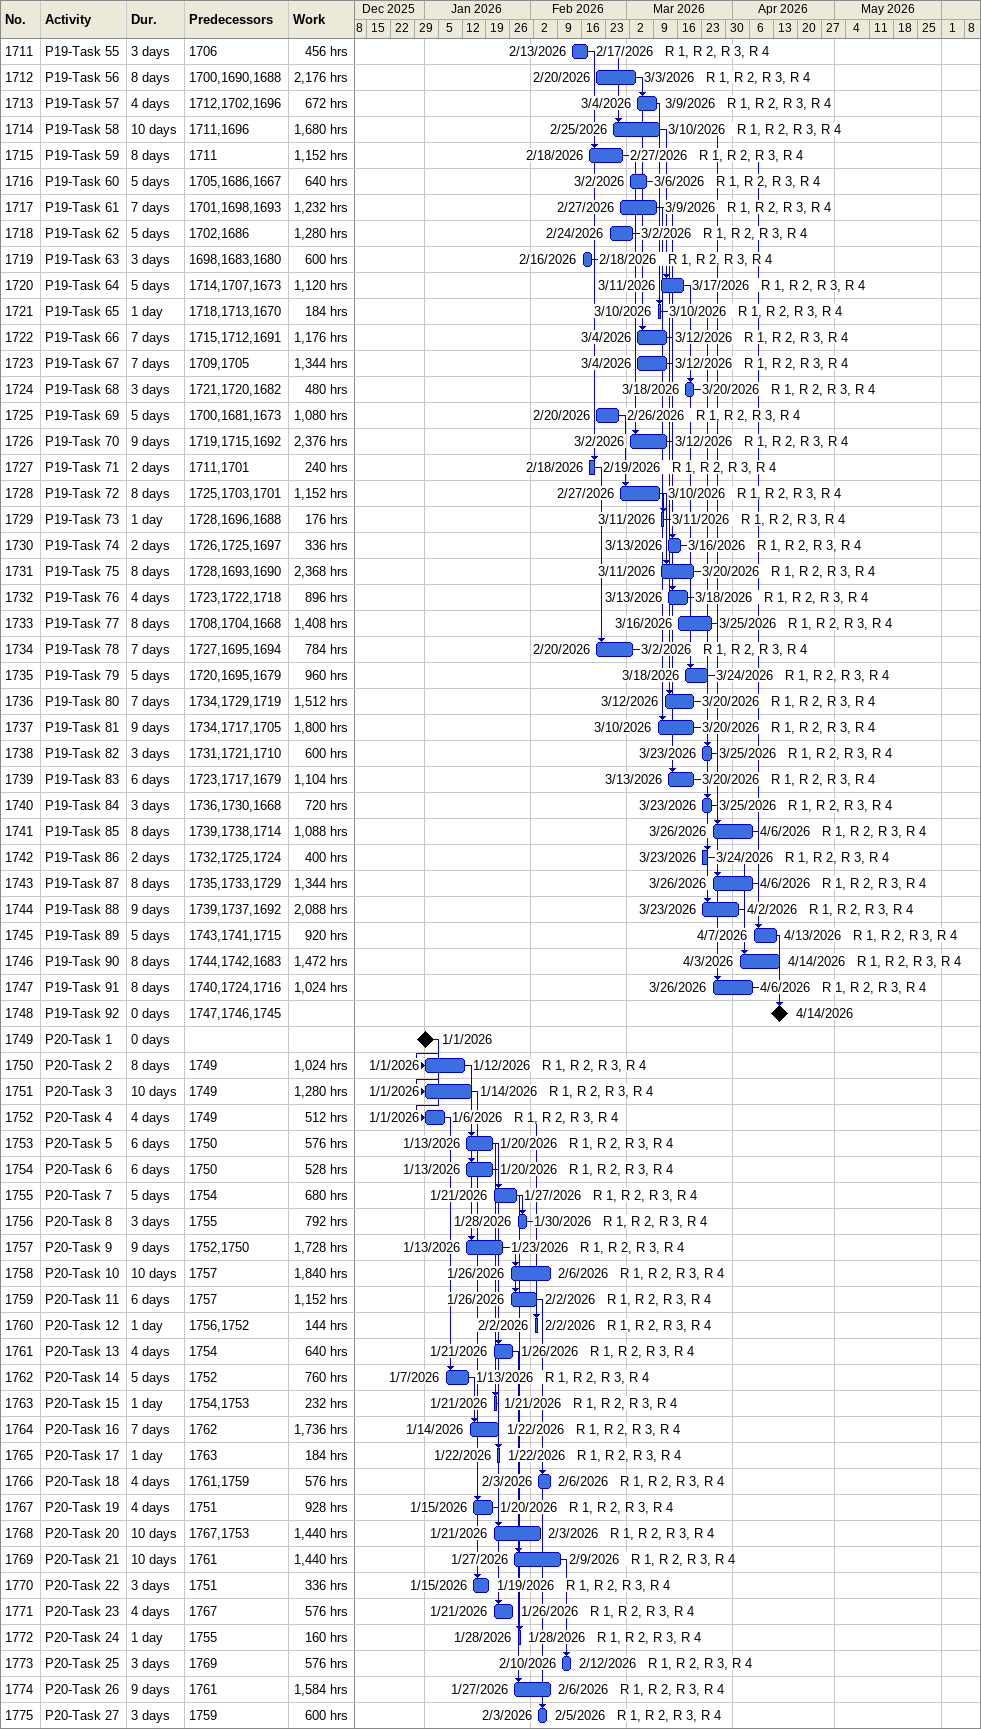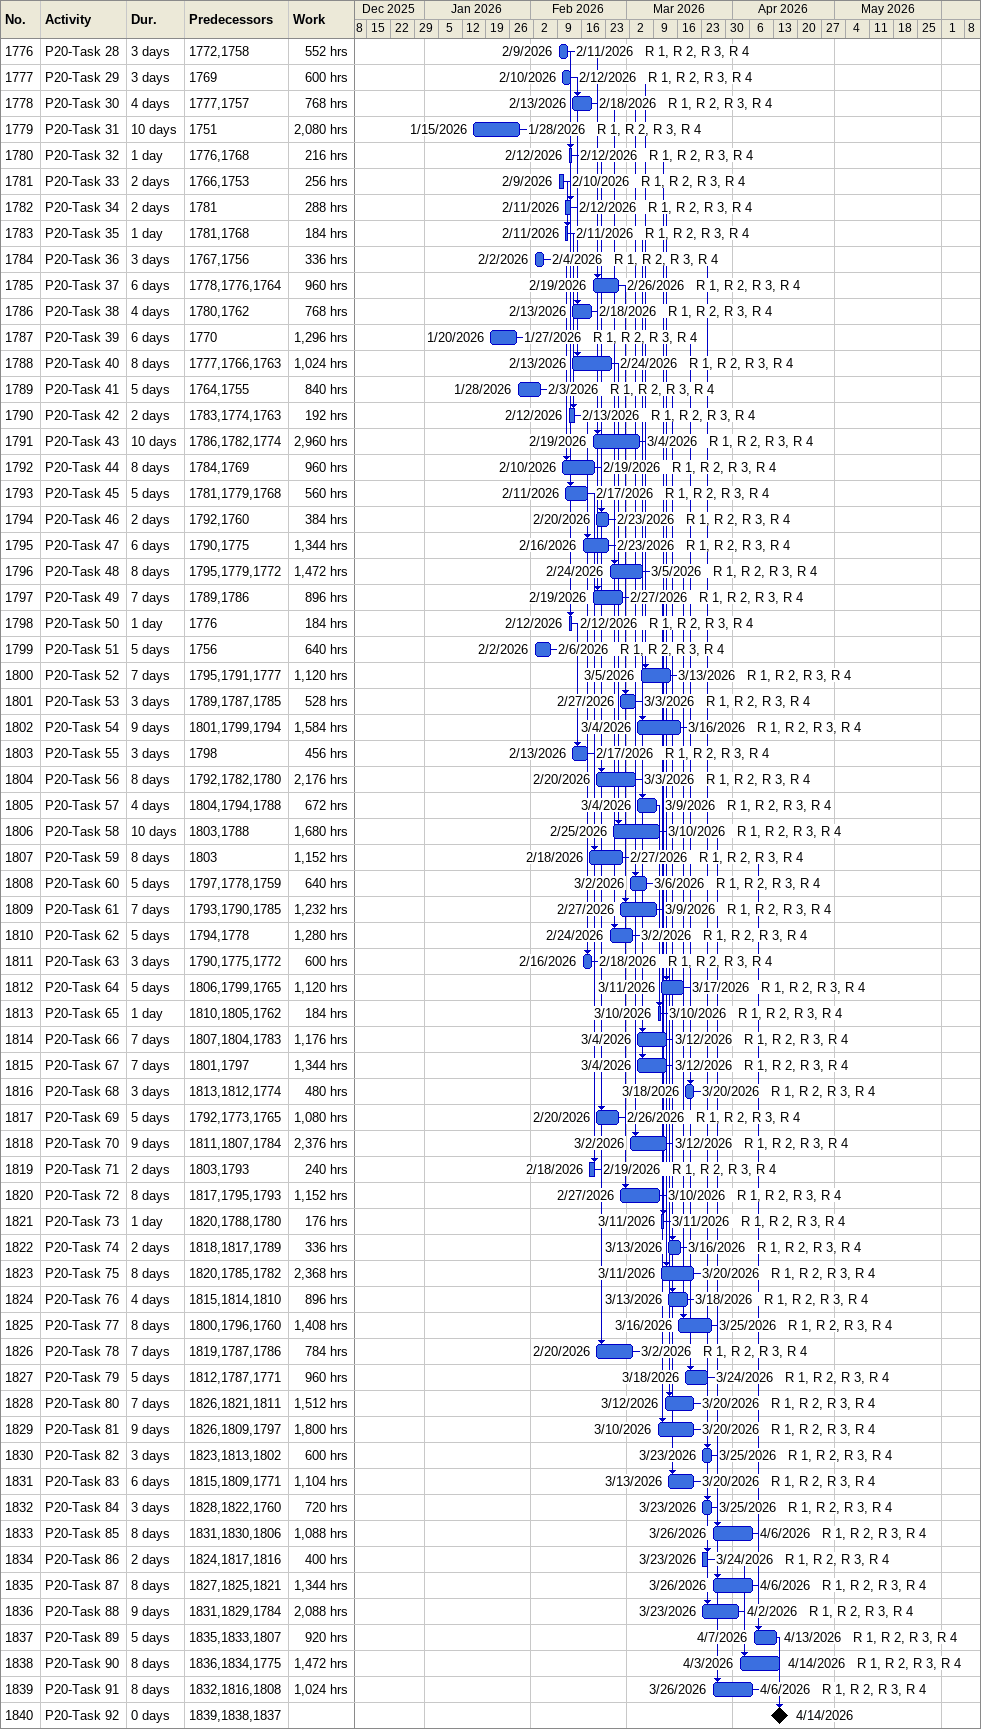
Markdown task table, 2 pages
| ID | Task | Duration | Start | Finish | Predecessors | Resources | Work (h) |
|---|---|---|---|---|---|---|---|
| 1711 | P19-Task 55 | 3d | 2026-02-13 | 2026-02-17 | 1706 | R 1, R 2, R 3, R 4 | 456 |
| 1712 | P19-Task 56 | 8d | 2026-02-20 | 2026-03-03 | 1700, 1690, 1688 | R 1, R 2, R 3, R 4 | 2176 |
| 1713 | P19-Task 57 | 4d | 2026-03-04 | 2026-03-09 | 1712, 1702, 1696 | R 1, R 2, R 3, R 4 | 672 |
| 1714 | P19-Task 58 | 10d | 2026-02-25 | 2026-03-10 | 1711, 1696 | R 1, R 2, R 3, R 4 | 1680 |
| 1715 | P19-Task 59 | 8d | 2026-02-18 | 2026-02-27 | 1711 | R 1, R 2, R 3, R 4 | 1152 |
| 1716 | P19-Task 60 | 5d | 2026-03-02 | 2026-03-06 | 1705, 1686, 1667 | R 1, R 2, R 3, R 4 | 640 |
| 1717 | P19-Task 61 | 7d | 2026-02-27 | 2026-03-09 | 1701, 1698, 1693 | R 1, R 2, R 3, R 4 | 1232 |
| 1718 | P19-Task 62 | 5d | 2026-02-24 | 2026-03-02 | 1702, 1686 | R 1, R 2, R 3, R 4 | 1280 |
| 1719 | P19-Task 63 | 3d | 2026-02-16 | 2026-02-18 | 1698, 1683, 1680 | R 1, R 2, R 3, R 4 | 600 |
| 1720 | P19-Task 64 | 5d | 2026-03-11 | 2026-03-17 | 1714, 1707, 1673 | R 1, R 2, R 3, R 4 | 1120 |
| 1721 | P19-Task 65 | 1d | 2026-03-10 | 2026-03-10 | 1718, 1713, 1670 | R 1, R 2, R 3, R 4 | 184 |
| 1722 | P19-Task 66 | 7d | 2026-03-04 | 2026-03-12 | 1715, 1712, 1691 | R 1, R 2, R 3, R 4 | 1176 |
| 1723 | P19-Task 67 | 7d | 2026-03-04 | 2026-03-12 | 1709, 1705 | R 1, R 2, R 3, R 4 | 1344 |
| 1724 | P19-Task 68 | 3d | 2026-03-18 | 2026-03-20 | 1721, 1720, 1682 | R 1, R 2, R 3, R 4 | 480 |
| 1725 | P19-Task 69 | 5d | 2026-02-20 | 2026-02-26 | 1700, 1681, 1673 | R 1, R 2, R 3, R 4 | 1080 |
| 1726 | P19-Task 70 | 9d | 2026-03-02 | 2026-03-12 | 1719, 1715, 1692 | R 1, R 2, R 3, R 4 | 2376 |
| 1727 | P19-Task 71 | 2d | 2026-02-18 | 2026-02-19 | 1711, 1701 | R 1, R 2, R 3, R 4 | 240 |
| 1728 | P19-Task 72 | 8d | 2026-02-27 | 2026-03-10 | 1725, 1703, 1701 | R 1, R 2, R 3, R 4 | 1152 |
| 1729 | P19-Task 73 | 1d | 2026-03-11 | 2026-03-11 | 1728, 1696, 1688 | R 1, R 2, R 3, R 4 | 176 |
| 1730 | P19-Task 74 | 2d | 2026-03-13 | 2026-03-16 | 1726, 1725, 1697 | R 1, R 2, R 3, R 4 | 336 |
| 1731 | P19-Task 75 | 8d | 2026-03-11 | 2026-03-20 | 1728, 1693, 1690 | R 1, R 2, R 3, R 4 | 2368 |
| 1732 | P19-Task 76 | 4d | 2026-03-13 | 2026-03-18 | 1723, 1722, 1718 | R 1, R 2, R 3, R 4 | 896 |
| 1733 | P19-Task 77 | 8d | 2026-03-16 | 2026-03-25 | 1708, 1704, 1668 | R 1, R 2, R 3, R 4 | 1408 |
| 1734 | P19-Task 78 | 7d | 2026-02-20 | 2026-03-02 | 1727, 1695, 1694 | R 1, R 2, R 3, R 4 | 784 |
| 1735 | P19-Task 79 | 5d | 2026-03-18 | 2026-03-24 | 1720, 1695, 1679 | R 1, R 2, R 3, R 4 | 960 |
| 1736 | P19-Task 80 | 7d | 2026-03-12 | 2026-03-20 | 1734, 1729, 1719 | R 1, R 2, R 3, R 4 | 1512 |
| 1737 | P19-Task 81 | 9d | 2026-03-10 | 2026-03-20 | 1734, 1717, 1705 | R 1, R 2, R 3, R 4 | 1800 |
| 1738 | P19-Task 82 | 3d | 2026-03-23 | 2026-03-25 | 1731, 1721, 1710 | R 1, R 2, R 3, R 4 | 600 |
| 1739 | P19-Task 83 | 6d | 2026-03-13 | 2026-03-20 | 1723, 1717, 1679 | R 1, R 2, R 3, R 4 | 1104 |
| 1740 | P19-Task 84 | 3d | 2026-03-23 | 2026-03-25 | 1736, 1730, 1668 | R 1, R 2, R 3, R 4 | 720 |
| 1741 | P19-Task 85 | 8d | 2026-03-26 | 2026-04-06 | 1739, 1738, 1714 | R 1, R 2, R 3, R 4 | 1088 |
| 1742 | P19-Task 86 | 2d | 2026-03-23 | 2026-03-24 | 1732, 1725, 1724 | R 1, R 2, R 3, R 4 | 400 |
| 1743 | P19-Task 87 | 8d | 2026-03-26 | 2026-04-06 | 1735, 1733, 1729 | R 1, R 2, R 3, R 4 | 1344 |
| 1744 | P19-Task 88 | 9d | 2026-03-23 | 2026-04-02 | 1739, 1737, 1692 | R 1, R 2, R 3, R 4 | 2088 |
| 1745 | P19-Task 89 | 5d | 2026-04-07 | 2026-04-13 | 1743, 1741, 1715 | R 1, R 2, R 3, R 4 | 920 |
| 1746 | P19-Task 90 | 8d | 2026-04-03 | 2026-04-14 | 1744, 1742, 1683 | R 1, R 2, R 3, R 4 | 1472 |
| 1747 | P19-Task 91 | 8d | 2026-03-26 | 2026-04-06 | 1740, 1724, 1716 | R 1, R 2, R 3, R 4 | 1024 |
| 1748 | P19-Task 92 | 0d | 2026-04-14 | 2026-04-14 | 1747, 1746, 1745 |  |  |
| 1749 | P20-Task 1 | 0d | 2026-01-01 | 2026-01-01 |  |  |  |
| 1750 | P20-Task 2 | 8d | 2026-01-01 | 2026-01-12 | 1749 | R 1, R 2, R 3, R 4 | 1024 |
| 1751 | P20-Task 3 | 10d | 2026-01-01 | 2026-01-14 | 1749 | R 1, R 2, R 3, R 4 | 1280 |
| 1752 | P20-Task 4 | 4d | 2026-01-01 | 2026-01-06 | 1749 | R 1, R 2, R 3, R 4 | 512 |
| 1753 | P20-Task 5 | 6d | 2026-01-13 | 2026-01-20 | 1750 | R 1, R 2, R 3, R 4 | 576 |
| 1754 | P20-Task 6 | 6d | 2026-01-13 | 2026-01-20 | 1750 | R 1, R 2, R 3, R 4 | 528 |
| 1755 | P20-Task 7 | 5d | 2026-01-21 | 2026-01-27 | 1754 | R 1, R 2, R 3, R 4 | 680 |
| 1756 | P20-Task 8 | 3d | 2026-01-28 | 2026-01-30 | 1755 | R 1, R 2, R 3, R 4 | 792 |
| 1757 | P20-Task 9 | 9d | 2026-01-13 | 2026-01-23 | 1752, 1750 | R 1, R 2, R 3, R 4 | 1728 |
| 1758 | P20-Task 10 | 10d | 2026-01-26 | 2026-02-06 | 1757 | R 1, R 2, R 3, R 4 | 1840 |
| 1759 | P20-Task 11 | 6d | 2026-01-26 | 2026-02-02 | 1757 | R 1, R 2, R 3, R 4 | 1152 |
| 1760 | P20-Task 12 | 1d | 2026-02-02 | 2026-02-02 | 1756, 1752 | R 1, R 2, R 3, R 4 | 144 |
| 1761 | P20-Task 13 | 4d | 2026-01-21 | 2026-01-26 | 1754 | R 1, R 2, R 3, R 4 | 640 |
| 1762 | P20-Task 14 | 5d | 2026-01-07 | 2026-01-13 | 1752 | R 1, R 2, R 3, R 4 | 760 |
| 1763 | P20-Task 15 | 1d | 2026-01-21 | 2026-01-21 | 1754, 1753 | R 1, R 2, R 3, R 4 | 232 |
| 1764 | P20-Task 16 | 7d | 2026-01-14 | 2026-01-22 | 1762 | R 1, R 2, R 3, R 4 | 1736 |
| 1765 | P20-Task 17 | 1d | 2026-01-22 | 2026-01-22 | 1763 | R 1, R 2, R 3, R 4 | 184 |
| 1766 | P20-Task 18 | 4d | 2026-02-03 | 2026-02-06 | 1761, 1759 | R 1, R 2, R 3, R 4 | 576 |
| 1767 | P20-Task 19 | 4d | 2026-01-15 | 2026-01-20 | 1751 | R 1, R 2, R 3, R 4 | 928 |
| 1768 | P20-Task 20 | 10d | 2026-01-21 | 2026-02-03 | 1767, 1753 | R 1, R 2, R 3, R 4 | 1440 |
| 1769 | P20-Task 21 | 10d | 2026-01-27 | 2026-02-09 | 1761 | R 1, R 2, R 3, R 4 | 1440 |
| 1770 | P20-Task 22 | 3d | 2026-01-15 | 2026-01-19 | 1751 | R 1, R 2, R 3, R 4 | 336 |
| 1771 | P20-Task 23 | 4d | 2026-01-21 | 2026-01-26 | 1767 | R 1, R 2, R 3, R 4 | 576 |
| 1772 | P20-Task 24 | 1d | 2026-01-28 | 2026-01-28 | 1755 | R 1, R 2, R 3, R 4 | 160 |
| 1773 | P20-Task 25 | 3d | 2026-02-10 | 2026-02-12 | 1769 | R 1, R 2, R 3, R 4 | 576 |
| 1774 | P20-Task 26 | 9d | 2026-01-27 | 2026-02-06 | 1761 | R 1, R 2, R 3, R 4 | 1584 |
| 1775 | P20-Task 27 | 3d | 2026-02-03 | 2026-02-05 | 1759 | R 1, R 2, R 3, R 4 | 600 |
| 1776 | P20-Task 28 | 3d | 2026-02-09 | 2026-02-11 | 1772, 1758 | R 1, R 2, R 3, R 4 | 552 |
| 1777 | P20-Task 29 | 3d | 2026-02-10 | 2026-02-12 | 1769 | R 1, R 2, R 3, R 4 | 600 |
| 1778 | P20-Task 30 | 4d | 2026-02-13 | 2026-02-18 | 1777, 1757 | R 1, R 2, R 3, R 4 | 768 |
| 1779 | P20-Task 31 | 10d | 2026-01-15 | 2026-01-28 | 1751 | R 1, R 2, R 3, R 4 | 2080 |
| 1780 | P20-Task 32 | 1d | 2026-02-12 | 2026-02-12 | 1776, 1768 | R 1, R 2, R 3, R 4 | 216 |
| 1781 | P20-Task 33 | 2d | 2026-02-09 | 2026-02-10 | 1766, 1753 | R 1, R 2, R 3, R 4 | 256 |
| 1782 | P20-Task 34 | 2d | 2026-02-11 | 2026-02-12 | 1781 | R 1, R 2, R 3, R 4 | 288 |
| 1783 | P20-Task 35 | 1d | 2026-02-11 | 2026-02-11 | 1781, 1768 | R 1, R 2, R 3, R 4 | 184 |
| 1784 | P20-Task 36 | 3d | 2026-02-02 | 2026-02-04 | 1767, 1756 | R 1, R 2, R 3, R 4 | 336 |
| 1785 | P20-Task 37 | 6d | 2026-02-19 | 2026-02-26 | 1778, 1776, 1764 | R 1, R 2, R 3, R 4 | 960 |
| 1786 | P20-Task 38 | 4d | 2026-02-13 | 2026-02-18 | 1780, 1762 | R 1, R 2, R 3, R 4 | 768 |
| 1787 | P20-Task 39 | 6d | 2026-01-20 | 2026-01-27 | 1770 | R 1, R 2, R 3, R 4 | 1296 |
| 1788 | P20-Task 40 | 8d | 2026-02-13 | 2026-02-24 | 1777, 1766, 1763 | R 1, R 2, R 3, R 4 | 1024 |
| 1789 | P20-Task 41 | 5d | 2026-01-28 | 2026-02-03 | 1764, 1755 | R 1, R 2, R 3, R 4 | 840 |
| 1790 | P20-Task 42 | 2d | 2026-02-12 | 2026-02-13 | 1783, 1774, 1763 | R 1, R 2, R 3, R 4 | 192 |
| 1791 | P20-Task 43 | 10d | 2026-02-19 | 2026-03-04 | 1786, 1782, 1774 | R 1, R 2, R 3, R 4 | 2960 |
| 1792 | P20-Task 44 | 8d | 2026-02-10 | 2026-02-19 | 1784, 1769 | R 1, R 2, R 3, R 4 | 960 |
| 1793 | P20-Task 45 | 5d | 2026-02-11 | 2026-02-17 | 1781, 1779, 1768 | R 1, R 2, R 3, R 4 | 560 |
| 1794 | P20-Task 46 | 2d | 2026-02-20 | 2026-02-23 | 1792, 1760 | R 1, R 2, R 3, R 4 | 384 |
| 1795 | P20-Task 47 | 6d | 2026-02-16 | 2026-02-23 | 1790, 1775 | R 1, R 2, R 3, R 4 | 1344 |
| 1796 | P20-Task 48 | 8d | 2026-02-24 | 2026-03-05 | 1795, 1779, 1772 | R 1, R 2, R 3, R 4 | 1472 |
| 1797 | P20-Task 49 | 7d | 2026-02-19 | 2026-02-27 | 1789, 1786 | R 1, R 2, R 3, R 4 | 896 |
| 1798 | P20-Task 50 | 1d | 2026-02-12 | 2026-02-12 | 1776 | R 1, R 2, R 3, R 4 | 184 |
| 1799 | P20-Task 51 | 5d | 2026-02-02 | 2026-02-06 | 1756 | R 1, R 2, R 3, R 4 | 640 |
| 1800 | P20-Task 52 | 7d | 2026-03-05 | 2026-03-13 | 1795, 1791, 1777 | R 1, R 2, R 3, R 4 | 1120 |
| 1801 | P20-Task 53 | 3d | 2026-02-27 | 2026-03-03 | 1789, 1787, 1785 | R 1, R 2, R 3, R 4 | 528 |
| 1802 | P20-Task 54 | 9d | 2026-03-04 | 2026-03-16 | 1801, 1799, 1794 | R 1, R 2, R 3, R 4 | 1584 |
| 1803 | P20-Task 55 | 3d | 2026-02-13 | 2026-02-17 | 1798 | R 1, R 2, R 3, R 4 | 456 |
| 1804 | P20-Task 56 | 8d | 2026-02-20 | 2026-03-03 | 1792, 1782, 1780 | R 1, R 2, R 3, R 4 | 2176 |
| 1805 | P20-Task 57 | 4d | 2026-03-04 | 2026-03-09 | 1804, 1794, 1788 | R 1, R 2, R 3, R 4 | 672 |
| 1806 | P20-Task 58 | 10d | 2026-02-25 | 2026-03-10 | 1803, 1788 | R 1, R 2, R 3, R 4 | 1680 |
| 1807 | P20-Task 59 | 8d | 2026-02-18 | 2026-02-27 | 1803 | R 1, R 2, R 3, R 4 | 1152 |
| 1808 | P20-Task 60 | 5d | 2026-03-02 | 2026-03-06 | 1797, 1778, 1759 | R 1, R 2, R 3, R 4 | 640 |
| 1809 | P20-Task 61 | 7d | 2026-02-27 | 2026-03-09 | 1793, 1790, 1785 | R 1, R 2, R 3, R 4 | 1232 |
| 1810 | P20-Task 62 | 5d | 2026-02-24 | 2026-03-02 | 1794, 1778 | R 1, R 2, R 3, R 4 | 1280 |
| 1811 | P20-Task 63 | 3d | 2026-02-16 | 2026-02-18 | 1790, 1775, 1772 | R 1, R 2, R 3, R 4 | 600 |
| 1812 | P20-Task 64 | 5d | 2026-03-11 | 2026-03-17 | 1806, 1799, 1765 | R 1, R 2, R 3, R 4 | 1120 |
| 1813 | P20-Task 65 | 1d | 2026-03-10 | 2026-03-10 | 1810, 1805, 1762 | R 1, R 2, R 3, R 4 | 184 |
| 1814 | P20-Task 66 | 7d | 2026-03-04 | 2026-03-12 | 1807, 1804, 1783 | R 1, R 2, R 3, R 4 | 1176 |
| 1815 | P20-Task 67 | 7d | 2026-03-04 | 2026-03-12 | 1801, 1797 | R 1, R 2, R 3, R 4 | 1344 |
| 1816 | P20-Task 68 | 3d | 2026-03-18 | 2026-03-20 | 1813, 1812, 1774 | R 1, R 2, R 3, R 4 | 480 |
| 1817 | P20-Task 69 | 5d | 2026-02-20 | 2026-02-26 | 1792, 1773, 1765 | R 1, R 2, R 3, R 4 | 1080 |
| 1818 | P20-Task 70 | 9d | 2026-03-02 | 2026-03-12 | 1811, 1807, 1784 | R 1, R 2, R 3, R 4 | 2376 |
| 1819 | P20-Task 71 | 2d | 2026-02-18 | 2026-02-19 | 1803, 1793 | R 1, R 2, R 3, R 4 | 240 |
| 1820 | P20-Task 72 | 8d | 2026-02-27 | 2026-03-10 | 1817, 1795, 1793 | R 1, R 2, R 3, R 4 | 1152 |
| 1821 | P20-Task 73 | 1d | 2026-03-11 | 2026-03-11 | 1820, 1788, 1780 | R 1, R 2, R 3, R 4 | 176 |
| 1822 | P20-Task 74 | 2d | 2026-03-13 | 2026-03-16 | 1818, 1817, 1789 | R 1, R 2, R 3, R 4 | 336 |
| 1823 | P20-Task 75 | 8d | 2026-03-11 | 2026-03-20 | 1820, 1785, 1782 | R 1, R 2, R 3, R 4 | 2368 |
| 1824 | P20-Task 76 | 4d | 2026-03-13 | 2026-03-18 | 1815, 1814, 1810 | R 1, R 2, R 3, R 4 | 896 |
| 1825 | P20-Task 77 | 8d | 2026-03-16 | 2026-03-25 | 1800, 1796, 1760 | R 1, R 2, R 3, R 4 | 1408 |
| 1826 | P20-Task 78 | 7d | 2026-02-20 | 2026-03-02 | 1819, 1787, 1786 | R 1, R 2, R 3, R 4 | 784 |
| 1827 | P20-Task 79 | 5d | 2026-03-18 | 2026-03-24 | 1812, 1787, 1771 | R 1, R 2, R 3, R 4 | 960 |
| 1828 | P20-Task 80 | 7d | 2026-03-12 | 2026-03-20 | 1826, 1821, 1811 | R 1, R 2, R 3, R 4 | 1512 |
| 1829 | P20-Task 81 | 9d | 2026-03-10 | 2026-03-20 | 1826, 1809, 1797 | R 1, R 2, R 3, R 4 | 1800 |
| 1830 | P20-Task 82 | 3d | 2026-03-23 | 2026-03-25 | 1823, 1813, 1802 | R 1, R 2, R 3, R 4 | 600 |
| 1831 | P20-Task 83 | 6d | 2026-03-13 | 2026-03-20 | 1815, 1809, 1771 | R 1, R 2, R 3, R 4 | 1104 |
| 1832 | P20-Task 84 | 3d | 2026-03-23 | 2026-03-25 | 1828, 1822, 1760 | R 1, R 2, R 3, R 4 | 720 |
| 1833 | P20-Task 85 | 8d | 2026-03-26 | 2026-04-06 | 1831, 1830, 1806 | R 1, R 2, R 3, R 4 | 1088 |
| 1834 | P20-Task 86 | 2d | 2026-03-23 | 2026-03-24 | 1824, 1817, 1816 | R 1, R 2, R 3, R 4 | 400 |
| 1835 | P20-Task 87 | 8d | 2026-03-26 | 2026-04-06 | 1827, 1825, 1821 | R 1, R 2, R 3, R 4 | 1344 |
| 1836 | P20-Task 88 | 9d | 2026-03-23 | 2026-04-02 | 1831, 1829, 1784 | R 1, R 2, R 3, R 4 | 2088 |
| 1837 | P20-Task 89 | 5d | 2026-04-07 | 2026-04-13 | 1835, 1833, 1807 | R 1, R 2, R 3, R 4 | 920 |
| 1838 | P20-Task 90 | 8d | 2026-04-03 | 2026-04-14 | 1836, 1834, 1775 | R 1, R 2, R 3, R 4 | 1472 |
| 1839 | P20-Task 91 | 8d | 2026-03-26 | 2026-04-06 | 1832, 1816, 1808 | R 1, R 2, R 3, R 4 | 1024 |
| 1840 | P20-Task 92 | 0d | 2026-04-14 | 2026-04-14 | 1839, 1838, 1837 |  |  |
